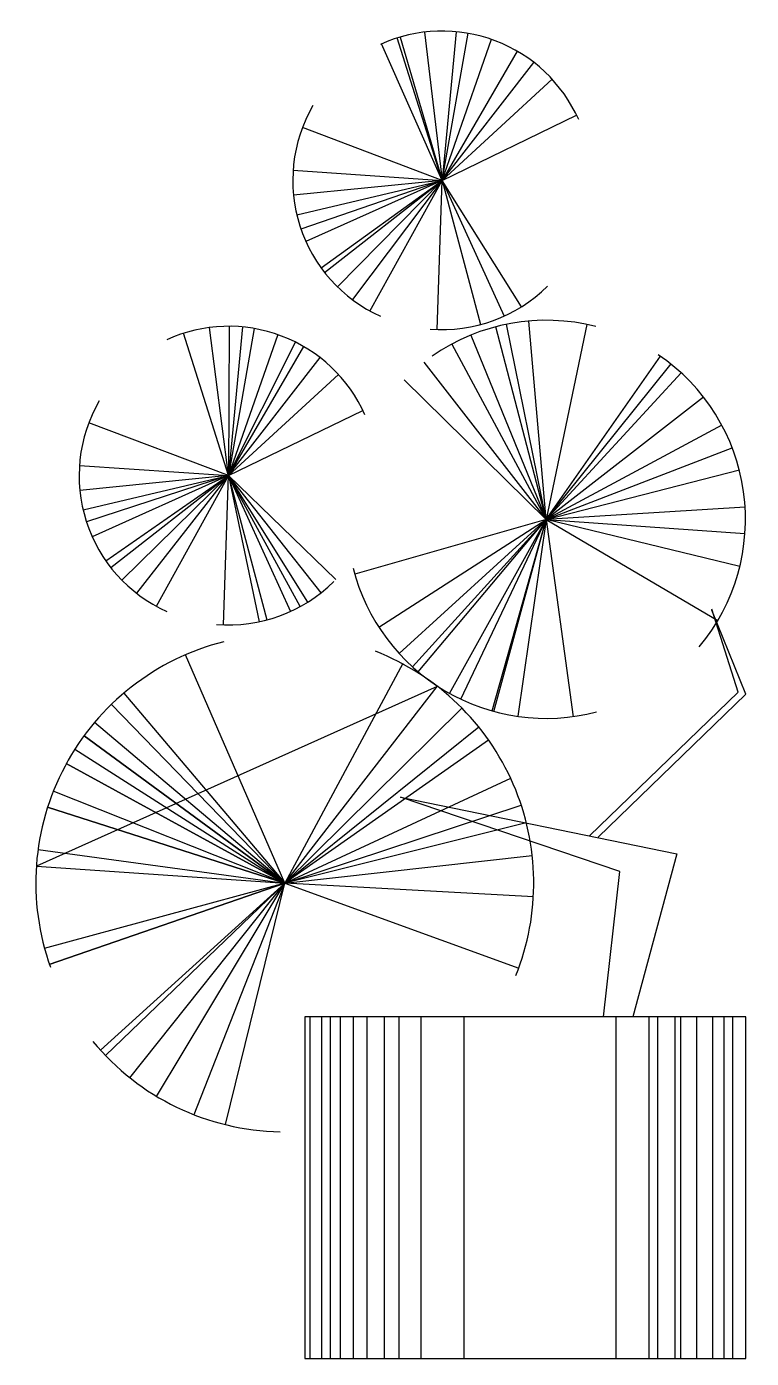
# Model space of a CAD drawing. Extents: x -42728 to 99010, y -18674 to 47645.
# Drawn here: x 47071 to 47610, y 6287 to 7278 of the extents above; entities that cross this region are included whole.
import ezdxf

# ---------------------------------------------------------------- set-up
doc = ezdxf.new("R2010")
doc.units = 0
doc.header["$LTSCALE"] = 100
doc.header["$MEASUREMENT"] = 0
doc.layers.get('0').update_dxf_attribs({"linetype": 'CONTINUOUS'})
doc.layers.add('FUN', color=8, linetype='CONTINUOUS')
doc.layers.add('家具', color=223, linetype='CONTINUOUS')

# ---------------------------------------------------------------- blocks, each defined once
blk = doc.blocks.new('A$C6A577CBC')
at = {"layer": 'FUN', "elevation": -342.86}
for points in [[(311.5, 711.42, 0.416505), (197.69, 754.59, 0.416505)], [(158.95, 719.45, 0.443349), (197.77, 598.46, 0.443349)], [(226.28, 591.08, 0.218943), (293.57, 615.69, 0.218943)], [(188.88, 541.85, 0.416505), (75.07, 585.02, 0.416505)], [(321.41, 592.56, 0.218943), (227.41, 575.54, 0.218943)], [(380.67, 408.6, 0.443349), (357.18, 576.39, 0.443349)], [(36.33, 549.88, 0.443349), (75.16, 428.89, 0.443349)], [(182.08, 453.84, 0.416505), (321.79, 371.24, 0.416505)], [(103.66, 421.51, 0.218943), (170.95, 446.12, 0.218943)], [(107.96, 411.57, 0.443349), (8.38, 224.66, 0.443349)], [(275.49, 219.85, 0.416505), (194.95, 406.05, 0.416505)], [(32.66, 182.02, 0.218943), (140.21, 130.13, 0.218943)]]:
    blk.add_lwpolyline(points, format="xyb", dxfattribs=at)
for points in [[(223.07, 761.68), (233.18, 676.54), (198.39, 754.87)], [(241.27, 761.9), (233.18, 676.54), (207.26, 758.37)], [(209.04, 758.81), (233.18, 676.54), (248.11, 760.97)], [(276.27, 750.63), (233.18, 676.54), (261.48, 757.55)], [(296.25, 734.62), (233.18, 676.54), (285.7, 744.31)], [(191.64, 601.42), (233.18, 676.54), (310.34, 713.91)], [(147.64, 682.34), (233.18, 676.54), (152.96, 706.81)], [(149.74, 656.81), (233.18, 676.54), (147.87, 668.01)], [(173.04, 615.44), (233.18, 676.54), (152.15, 648.53)], [(165.68, 623.68), (233.18, 676.54), (154.93, 641.33)], [(163.7, 626.31), (233.18, 676.54), (181.66, 608.05)], [(230.28, 590.86), (233.18, 676.54), (268.66, 598.49)], [(278.65, 603.89), (233.18, 676.54), (255.17, 593.68)], [(118.65, 592.33), (110.56, 506.97), (84.64, 588.8)], [(125.21, 591.45), (110.56, 506.97), (99.61, 591.98)], [(110.94, 592.71), (110.56, 506.97), (149, 583.61)], [(222.72, 572.08), (292.91, 481.85), (270.13, 593.87)], [(249.69, 587.64), (292.91, 481.85), (282.86, 595.72)], [(316.2, 593.77), (292.91, 481.85), (264.04, 592.46)], [(138.86, 587.98), (110.56, 506.97), (187.73, 544.34)], [(238.73, 582.51), (292.91, 481.85), (211.44, 561.98)], [(153.65, 581.06), (110.56, 506.97), (163.08, 574.74)], [(383.2, 551.97), (292.91, 481.85), (358.44, 575.48)], [(393.61, 535.96), (292.91, 481.85), (364.56, 571.1)], [(370.26, 566.02), (292.91, 481.85), (399.61, 522.88)], [(173.63, 565.05), (110.56, 506.97), (32.31, 471.76)], [(27.13, 487.24), (110.56, 506.97), (30.35, 537.24)], [(25.02, 512.77), (110.56, 506.97), (25.25, 498.44)], [(49.32, 446.97), (110.56, 506.97), (29.03, 480.44)], [(40.18, 458.01), (110.56, 506.97), (57.8, 439.42)], [(43.06, 454.11), (110.56, 506.97), (69.03, 431.85)], [(107.66, 421.29), (110.56, 506.97), (146.05, 428.92)], [(151.7, 431.75), (110.56, 506.97), (172.06, 447.28)], [(163.65, 439.65), (110.56, 506.97), (128.2, 423.07)], [(156.04, 434.32), (110.56, 506.97), (132.55, 424.1)], [(196.84, 419.9), (292.91, 481.85), (403.72, 510.32)], [(237.31, 381.87), (292.91, 481.85), (183.04, 450.31)], [(219.45, 394.31), (292.91, 481.85), (208.5, 404.76)], [(261.8, 371.85), (292.91, 481.85), (216.16, 397.13)], [(243.92, 378.57), (292.91, 481.85), (276.62, 368.74)], [(262.87, 371.55), (292.91, 481.85), (308.35, 368.45)], [(407.02, 488.8), (292.91, 481.85), (391.42, 423.84)], [(403.98, 454.78), (292.91, 481.85), (406.93, 473.66)], [(317.64, 300), (402.95, 382.62), (387.86, 430.35)], [(322.73, 299.36), (407.51, 381.47), (387.85, 429.74)], [(210.59, 399), (142.85, 273), (85.9, 404.05)], [(50.45, 382), (142.85, 273), (33.59, 365.09)], [(259.8, 355.09), (142.85, 273), (244.5, 373.42)], [(254.3, 362.42), (142.85, 273), (272.56, 333.21)], [(22.37, 349.84), (142.85, 273), (9.89, 325.67)], [(325.77, 196.23), (335.04, 279.62), (209.28, 322.33), (367.74, 289.67), (342.64, 196.23)], [(53.97, 161.16), (142.85, 273), (278.54, 317.79)], [(281.46, 307.51), (142.85, 273), (284.85, 288.89)], [(1.26, 292.31), (142.85, 273), (4.8, 235.43)], [(69.3, 150.48), (142.85, 273), (37.03, 176.96)], [(142.85, 273), (39.94, 173.86)], [(108.79, 134.27), (142.85, 273), (90.73, 139.94)], [(285.52, 265.02), (142.85, 273), (277.12, 224.12)], [(157.42, 0), (157.42, 196.23)], [(164.04, 0), (164.04, 196.23)], [(169.01, 0), (169.01, 196.23)], [(174.8, 0), (174.8, 196.23)], [(182.25, 0), (182.25, 196.23)], [(190.2, 0), (190.2, 196.23)], [(200.13, 0), (200.13, 196.23)], [(208.41, 0), (208.41, 196.23)], [(221.13, 0), (221.13, 196.23)], [(245.7, 0), (245.7, 196.23)], [(333.04, 0), (333.04, 196.23)], [(352.01, 0), (352.01, 196.23)], [(356.97, 0), (356.97, 196.23)], [(366.91, 0), (366.91, 196.23)], [(370.22, 0), (370.22, 196.23)], [(379.33, 0), (379.33, 196.23)], [(388.43, 0), (388.43, 196.23)], [(395.05, 0), (395.05, 196.23)], [(400.02, 0), (400.02, 196.23)]]:
    blk.add_lwpolyline(points, dxfattribs=at)
for points in [[(0.29, 282.75), (142.85, 273), (7.64, 226.23), (142.85, 273), (6.65, 316.61), (142.85, 273), (17.48, 341.56), (142.85, 273), (27.64, 357.53), (142.85, 273), (43.33, 375.54), (142.85, 273), (230.3, 385.94)], [(154.29, 196.23), (154.29, 0), (407.5, 0), (407.5, 196.23)]]:
    blk.add_lwpolyline(points, close=True, dxfattribs=at)
blk = doc.blocks.new('A$C7C1B64B8')
at = {"layer": 'FUN', "xscale": 0.432, "yscale": 0.432, "zscale": 0.432}
blk.add_blockref('A$C6A577CBC', (-0.12, 0), dxfattribs=at)
blk = doc.blocks.new('A$C221D7887')
at = {"layer": '家具'}
blk.add_blockref('A$C7C1B64B8', (0, 0), dxfattribs=at)

msp = doc.modelspace()

# ---------------------------------------------------------------- block references
at = {"xscale": 3, "yscale": 3, "zscale": 3}
msp.add_blockref('A$C221D7887', (47078.54792, 6286.94629, 296.22769), dxfattribs=at)

doc.saveas('drawing.dxf')
